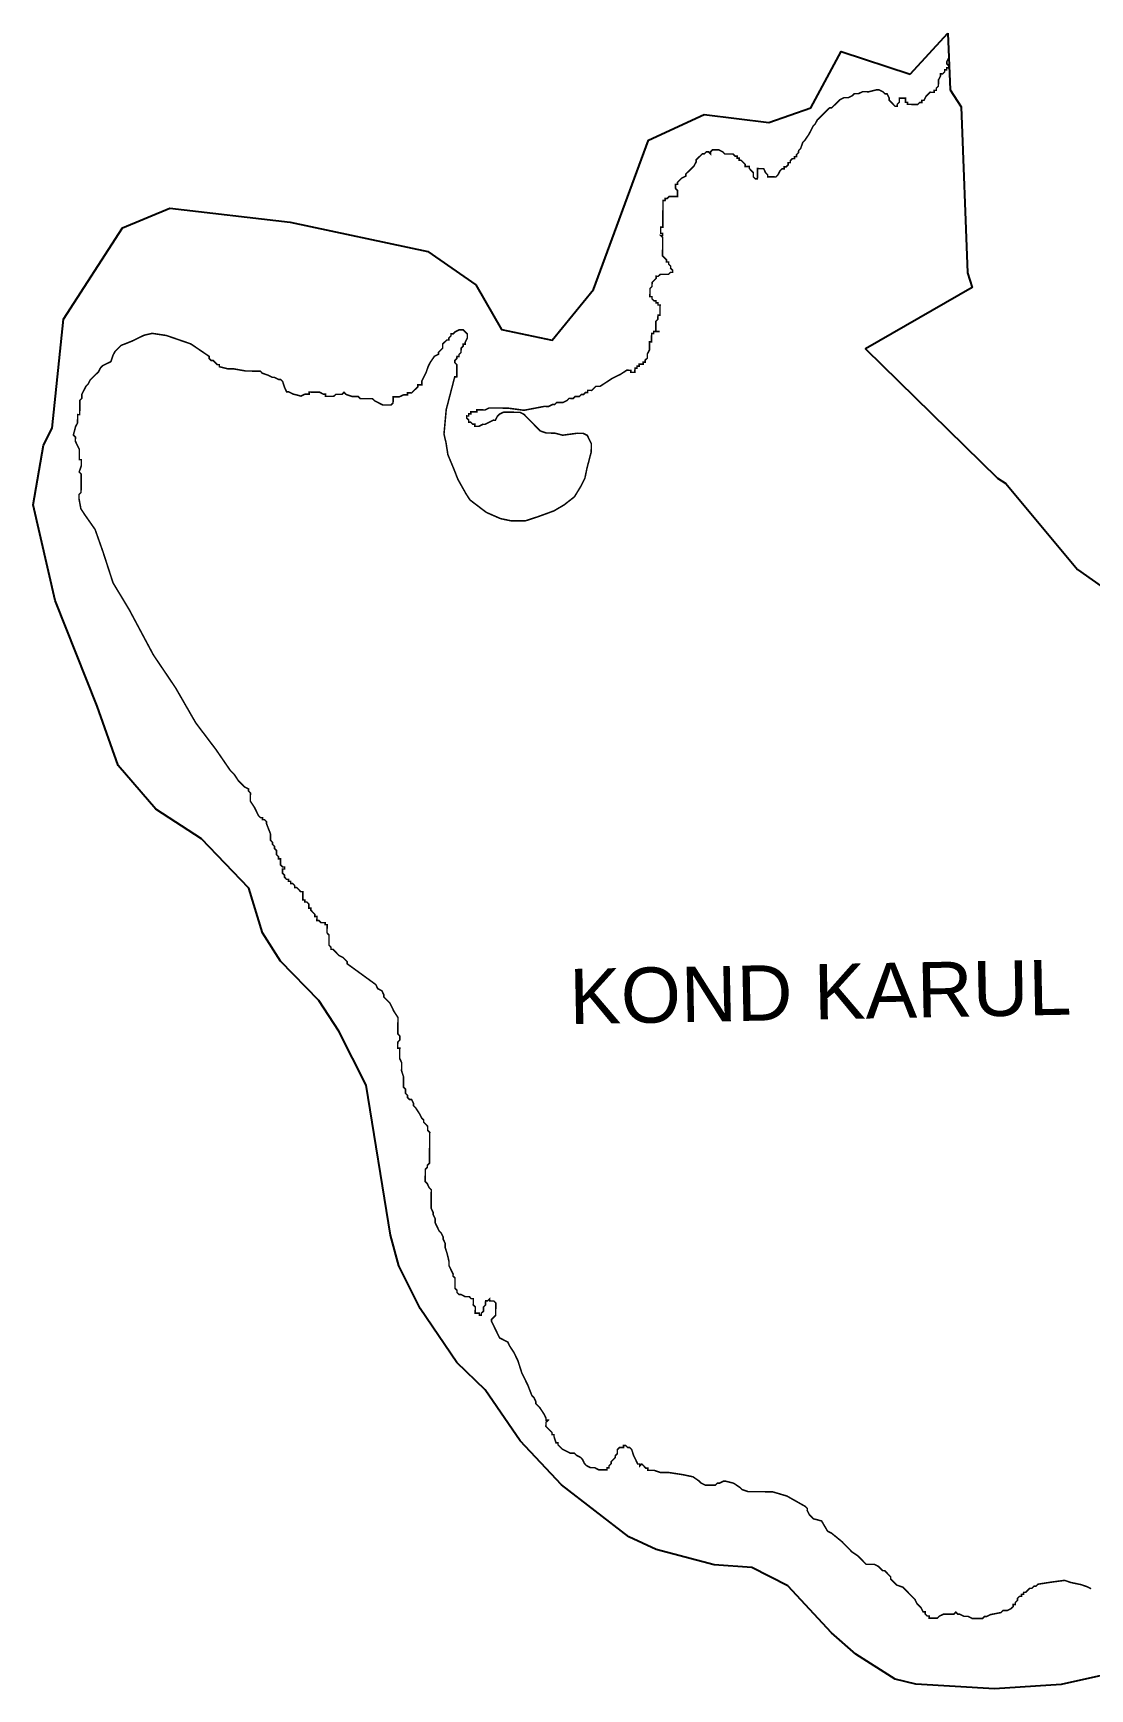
# Model space of a CAD drawing. Header units: metres. Extents: x 305319 to 309379, y 1922910 to 1926166.
# Drawn here: x 305319 to 307398, y 1922910 to 1926166 of the extents above; entities that cross this region are included whole.
import ezdxf

# ---------------------------------------------------------------- set-up
doc = ezdxf.new("R2010")
doc.units = ezdxf.units.M
for name, color, linetype in [('HAZARDS LINE', 1, 'Continuous'), ('village', 3, 'Continuous'), ('VILLAGE NAME', 250, 'Continuous')]:
    doc.layers.add(name, color=color, linetype=linetype)
doc.styles.get("Standard").update_dxf_attribs({"font": 'simplex.shx'})

msp = doc.modelspace()

# ---------------------------------------------------------------- linework, layer by layer
at = {"layer": 'HAZARDS LINE', "lineweight": 18}
msp.add_lwpolyline([(307400.2, 1923106.7, 3.02, 3.02, 0), (307392.2, 1923110.8, 3.02, 3.02, 0), (307380.2, 1923114.9, 3.02, 3.02, 0), (307360.1, 1923119.1, 3.02, 3.02, 0), (307348, 1923123.3, 3.02, 3.02, 0), (307319.8, 1923119.5, 3.02, 3.02, 0), (307295.6, 1923115.7, 3.02, 3.02, 0), (307291.5, 1923111.7, 3.02, 3.02, 0), (307287.5, 1923111.7, 3.02, 3.02, 0), (307283.5, 1923107.7, 3.02, 3.02, 0), (307279.4, 1923107.7, 3.02, 3.02, 0), (307275.4, 1923103.7, 3.02, 3.02, 0), (307271.3, 1923099.8, 3.02, 3.02, 0), (307267.3, 1923099.8, 3.02, 3.02, 0), (307267.2, 1923095.8, 3.02, 3.02, 0), (307263.2, 1923095.8, 3.02, 3.02, 0), (307263.2, 1923091.8, 3.02, 3.02, 0), (307259.2, 1923091.8, 3.02, 3.02, 0), (307255.1, 1923087.8, 3.02, 3.02, 0), (307255.1, 1923083.8, 3.02, 3.02, 0), (307251, 1923079.8, 3.02, 3.02, 0), (307251, 1923075.8, 3.02, 3.02, 0), (307246.9, 1923075.8, 3.02, 3.02, 0), (307246.9, 1923071.8, 3.02, 3.02, 0), (307242.8, 1923067.8, 3.02, 3.02, 0), (307234.7, 1923063.8, 3.02, 3.02, 0), (307226.7, 1923063.9, 3.02, 3.02, 0), (307222.6, 1923059.9, 3.02, 3.02, 0), (307202.5, 1923056, 3.02, 3.02, 0), (307194.4, 1923052.1, 3.02, 3.02, 0), (307190.3, 1923052.1, 3.02, 3.02, 0), (307186.3, 1923048.1, 3.02, 3.02, 0), (307182.2, 1923048.2, 3.02, 3.02, 0), (307178.2, 1923048.2, 3.02, 3.02, 0), (307174.2, 1923048.2, 3.02, 3.02, 0), (307170.2, 1923048.3, 3.02, 3.02, 0), (307166.1, 1923048.3, 3.02, 3.02, 0), (307158.1, 1923052.4, 3.02, 3.02, 0), (307154.1, 1923052.4, 3.02, 3.02, 0), (307150.1, 1923052.5, 3.02, 3.02, 0), (307142, 1923056.6, 3.02, 3.02, 0), (307138, 1923056.6, 3.02, 3.02, 0), (307134, 1923060.7, 3.02, 3.02, 0), (307130, 1923056.7, 3.02, 3.02, 0), (307121.9, 1923056.7, 3.02, 3.02, 0), (307109.8, 1923056.8, 3.02, 3.02, 0), (307101.7, 1923052.9, 3.02, 3.02, 0), (307097.7, 1923048.9, 3.02, 3.02, 0), (307093.6, 1923048.9, 3.02, 3.02, 0), (307085.6, 1923049, 3.02, 3.02, 0), (307081.6, 1923049, 3.02, 3.02, 0), (307081.6, 1923053.1, 3.02, 3.02, 0), (307077.6, 1923053.1, 3.02, 3.02, 0), (307073.6, 1923057.2, 3.02, 3.02, 0), (307073.6, 1923061.2, 3.02, 3.02, 0), (307069.6, 1923061.2, 3.02, 3.02, 0), (307065.6, 1923069.3, 3.02, 3.02, 0), (307057.6, 1923077.4, 3.02, 3.02, 0), (307053.7, 1923085.5, 3.02, 3.02, 0), (307049.7, 1923089.6, 3.02, 3.02, 0), (307037.7, 1923101.8, 3.02, 3.02, 0), (307029.7, 1923109.9, 3.02, 3.02, 0), (307017.7, 1923114, 3.02, 3.02, 0), (307009.7, 1923122.2, 3.02, 3.02, 0), (307005.7, 1923126.2, 3.02, 3.02, 0), (307005.7, 1923130.3, 3.02, 3.02, 0), (307001.8, 1923134.3, 3.02, 3.02, 0), (306997.8, 1923138.4, 3.02, 3.02, 0), (306993.8, 1923142.4, 3.02, 3.02, 0), (306989.7, 1923142.5, 3.02, 3.02, 0), (306981.8, 1923150.6, 3.02, 3.02, 0), (306973.7, 1923154.7, 3.02, 3.02, 0), (306961.7, 1923154.8, 3.02, 3.02, 0), (306957.6, 1923154.8, 3.02, 3.02, 0), (306949.6, 1923163, 3.02, 3.02, 0), (306941.7, 1923171.1, 3.02, 3.02, 0), (306929.6, 1923179.3, 3.02, 3.02, 0), (306909.7, 1923199.6, 3.02, 3.02, 0), (306889.7, 1923215.9, 3.02, 3.02, 0), (306881.7, 1923220, 3.02, 3.02, 0), (306869.8, 1923240.2, 3.02, 3.02, 0), (306853.7, 1923244.4, 3.02, 3.02, 0), (306845.7, 1923252.5, 3.02, 3.02, 0), (306841.7, 1923260.6, 3.02, 3.02, 0), (306841.8, 1923264.6, 3.02, 3.02, 0), (306837.8, 1923268.7, 3.02, 3.02, 0), (306801.7, 1923289.1, 3.02, 3.02, 0), (306773.6, 1923297.4, 3.02, 3.02, 0), (306769.6, 1923297.5, 3.02, 3.02, 0), (306745.4, 1923297.7, 3.02, 3.02, 0), (306725.3, 1923297.8, 3.02, 3.02, 0), (306713.2, 1923302, 3.02, 3.02, 0), (306709.2, 1923306, 3.02, 3.02, 0), (306697.2, 1923314.2, 3.02, 3.02, 0), (306681.1, 1923318.4, 3.02, 3.02, 0), (306677.1, 1923318.4, 3.02, 3.02, 0), (306669, 1923314.4, 3.02, 3.02, 0), (306665, 1923314.5, 3.02, 3.02, 0), (306660.9, 1923310.5, 3.02, 3.02, 0), (306652.9, 1923310.6, 3.02, 3.02, 0), (306640.8, 1923310.7, 3.02, 3.02, 0), (306632.8, 1923314.8, 3.02, 3.02, 0), (306628.8, 1923318.8, 3.02, 3.02, 0), (306616.8, 1923327, 3.02, 3.02, 0), (306596.7, 1923331.2, 3.02, 3.02, 0), (306568.5, 1923335.5, 3.02, 3.02, 0), (306552.4, 1923335.6, 3.02, 3.02, 0), (306540.4, 1923339.7, 3.02, 3.02, 0), (306528.3, 1923339.8, 3.02, 3.02, 0), (306528.3, 1923343.9, 3.02, 3.02, 0), (306524.3, 1923343.9, 3.02, 3.02, 0), (306520.3, 1923348, 3.02, 3.02, 0), (306516.3, 1923352, 3.02, 3.02, 0), (306512.2, 1923348, 3.02, 3.02, 0), (306512.3, 1923352.1, 3.02, 3.02, 0), (306508.2, 1923352.1, 3.02, 3.02, 0), (306504.3, 1923360.2, 3.02, 3.02, 0), (306500.3, 1923368.3, 3.02, 3.02, 0), (306496.4, 1923380.4, 3.02, 3.02, 0), (306492.4, 1923384.5, 3.02, 3.02, 0), (306488.4, 1923384.5, 3.02, 3.02, 0), (306484.4, 1923388.6, 3.02, 3.02, 0), (306480.4, 1923388.6, 3.02, 3.02, 0), (306480.3, 1923384.6, 3.02, 3.02, 0), (306476.3, 1923384.6, 3.02, 3.02, 0), (306472.3, 1923384.6, 3.02, 3.02, 0), (306468.2, 1923380.6, 3.02, 3.02, 0), (306468.2, 1923376.6, 3.02, 3.02, 0), (306468.1, 1923372.6, 3.02, 3.02, 0), (306464.1, 1923368.6, 3.02, 3.02, 0), (306464, 1923364.6, 3.02, 3.02, 0), (306460, 1923360.6, 3.02, 3.02, 0), (306455.9, 1923356.6, 3.02, 3.02, 0), (306455.9, 1923352.6, 3.02, 3.02, 0), (306451.8, 1923348.6, 3.02, 3.02, 0), (306451.8, 1923344.5, 3.02, 3.02, 0), (306447.8, 1923344.6, 3.02, 3.02, 0), (306447.7, 1923340.5, 3.02, 3.02, 0), (306443.7, 1923340.6, 3.02, 3.02, 0), (306439.7, 1923340.6, 3.02, 3.02, 0), (306435.6, 1923340.6, 3.02, 3.02, 0), (306431.6, 1923340.7, 3.02, 3.02, 0), (306423.6, 1923344.8, 3.02, 3.02, 0), (306415.5, 1923344.8, 3.02, 3.02, 0), (306407.5, 1923348.9, 3.02, 3.02, 0), (306403.5, 1923353, 3.02, 3.02, 0), (306399.6, 1923361.1, 3.02, 3.02, 0), (306395.6, 1923365.2, 3.02, 3.02, 0), (306387.6, 1923369.3, 3.02, 3.02, 0), (306383.6, 1923373.3, 3.02, 3.02, 0), (306375.5, 1923373.4, 3.02, 3.02, 0), (306359.5, 1923381.6, 3.02, 3.02, 0), (306351.5, 1923389.7, 3.02, 3.02, 0), (306351.5, 1923393.7, 3.02, 3.02, 0), (306347.5, 1923393.8, 3.02, 3.02, 0), (306343.6, 1923405.9, 3.02, 3.02, 0), (306343.6, 1923409.9, 3.02, 3.02, 0), (306339.6, 1923410, 3.02, 3.02, 0), (306339.6, 1923414, 3.02, 3.02, 0), (306335.6, 1923418, 3.02, 3.02, 0), (306331.6, 1923422.1, 3.02, 3.02, 0), (306327.6, 1923426.2, 3.02, 3.02, 0), (306327.7, 1923430.2, 3.02, 3.02, 0), (306327.7, 1923434.2, 3.02, 3.02, 0), (306331.8, 1923438.2, 3.02, 3.02, 0), (306327.7, 1923438.3, 3.02, 3.02, 0), (306327.8, 1923442.3, 3.02, 3.02, 0), (306323.8, 1923450.4, 3.02, 3.02, 0), (306315.9, 1923462.5, 3.02, 3.02, 0), (306311.9, 1923466.6, 3.02, 3.02, 0), (306307.9, 1923470.7, 3.02, 3.02, 0), (306307.9, 1923474.7, 3.02, 3.02, 0), (306304, 1923482.8, 3.02, 3.02, 0), (306300, 1923486.8, 3.02, 3.02, 0), (306292.1, 1923507, 3.02, 3.02, 0), (306280.2, 1923531.3, 3.02, 3.02, 0), (306272.4, 1923555.6, 3.02, 3.02, 0), (306264.5, 1923571.7, 3.02, 3.02, 0), (306256.5, 1923583.9, 3.02, 3.02, 0), (306252.6, 1923592, 3.02, 3.02, 0), (306236.5, 1923600.2, 3.02, 3.02, 0), (306228.6, 1923616.4, 3.02, 3.02, 0), (306224.6, 1923624.5, 3.02, 3.02, 0), (306220.7, 1923632.5, 3.02, 3.02, 0), (306220.7, 1923636.6, 3.02, 3.02, 0), (306224.8, 1923640.6, 3.02, 3.02, 0), (306228.8, 1923644.6, 3.02, 3.02, 0), (306228.9, 1923648.6, 3.02, 3.02, 0), (306228.9, 1923652.6, 3.02, 3.02, 0), (306228.9, 1923656.6, 3.02, 3.02, 0), (306229, 1923660.7, 3.02, 3.02, 0), (306229, 1923664.7, 3.02, 3.02, 0), (306229.1, 1923668.7, 3.02, 3.02, 0), (306225.1, 1923672.8, 3.02, 3.02, 0), (306221, 1923672.8, 3.02, 3.02, 0), (306217, 1923672.9, 3.02, 3.02, 0), (306217, 1923676.9, 3.02, 3.02, 0), (306213, 1923672.9, 3.02, 3.02, 0), (306209, 1923672.9, 3.02, 3.02, 0), (306208.9, 1923668.9, 3.02, 3.02, 0), (306208.9, 1923664.9, 3.02, 3.02, 0), (306204.8, 1923660.9, 3.02, 3.02, 0), (306204.8, 1923656.8, 3.02, 3.02, 0), (306204.8, 1923652.8, 3.02, 3.02, 0), (306200.7, 1923648.8, 3.02, 3.02, 0), (306200.7, 1923644.8, 3.02, 3.02, 0), (306196.6, 1923644.8, 3.02, 3.02, 0), (306196.7, 1923648.9, 3.02, 3.02, 0), (306192.6, 1923648.9, 3.02, 3.02, 0), (306188.6, 1923648.9, 3.02, 3.02, 0), (306188.6, 1923653, 3.02, 3.02, 0), (306188.7, 1923657, 3.02, 3.02, 0), (306188.7, 1923661, 3.02, 3.02, 0), (306184.7, 1923665.1, 3.02, 3.02, 0), (306184.8, 1923673.1, 3.02, 3.02, 0), (306184.8, 1923677.2, 3.02, 3.02, 0), (306180.8, 1923677.2, 3.02, 3.02, 0), (306176.8, 1923681.3, 3.02, 3.02, 0), (306168.7, 1923681.3, 3.02, 3.02, 0), (306160.7, 1923685.4, 3.02, 3.02, 0), (306156.7, 1923685.5, 3.02, 3.02, 0), (306152.7, 1923689.5, 3.02, 3.02, 0), (306152.7, 1923693.6, 3.02, 3.02, 0), (306148.8, 1923697.6, 3.02, 3.02, 0), (306148.8, 1923701.6, 3.02, 3.02, 0), (306148.8, 1923705.7, 3.02, 3.02, 0), (306148.9, 1923709.7, 3.02, 3.02, 0), (306148.9, 1923713.7, 3.02, 3.02, 0), (306148.9, 1923717.8, 3.02, 3.02, 0), (306144.9, 1923721.8, 3.02, 3.02, 0), (306145, 1923725.8, 3.02, 3.02, 0), (306141, 1923733.9, 3.02, 3.02, 0), (306137.1, 1923742, 3.02, 3.02, 0), (306137.1, 1923750.1, 3.02, 3.02, 0), (306133.2, 1923766.2, 3.02, 3.02, 0), (306129.3, 1923778.4, 3.02, 3.02, 0), (306129.4, 1923786.4, 3.02, 3.02, 0), (306125.4, 1923794.5, 3.02, 3.02, 0), (306125.5, 1923798.5, 3.02, 3.02, 0), (306121.5, 1923806.6, 3.02, 3.02, 0), (306117.5, 1923810.7, 3.02, 3.02, 0), (306113.6, 1923818.8, 3.02, 3.02, 0), (306109.6, 1923826.9, 3.02, 3.02, 0), (306109.6, 1923830.9, 3.02, 3.02, 0), (306109.7, 1923834.9, 3.02, 3.02, 0), (306105.7, 1923843, 3.02, 3.02, 0), (306105.7, 1923847, 3.02, 3.02, 0), (306101.8, 1923855.1, 3.02, 3.02, 0), (306101.8, 1923859.2, 3.02, 3.02, 0), (306101.9, 1923863.2, 3.02, 3.02, 0), (306101.9, 1923867.2, 3.02, 3.02, 0), (306101.9, 1923871.2, 3.02, 3.02, 0), (306102, 1923879.3, 3.02, 3.02, 0), (306102, 1923883.3, 3.02, 3.02, 0), (306102.1, 1923887.4, 3.02, 3.02, 0), (306102.1, 1923891.4, 3.02, 3.02, 0), (306098.1, 1923895.4, 3.02, 3.02, 0), (306094.2, 1923903.5, 3.02, 3.02, 0), (306090.2, 1923907.6, 3.02, 3.02, 0), (306090.2, 1923911.6, 3.02, 3.02, 0), (306090.2, 1923915.7, 3.02, 3.02, 0), (306090.3, 1923919.7, 3.02, 3.02, 0), (306090.3, 1923927.7, 3.02, 3.02, 0), (306090.4, 1923931.8, 3.02, 3.02, 0), (306094.4, 1923935.8, 3.02, 3.02, 0), (306094.5, 1923939.8, 3.02, 3.02, 0), (306098.5, 1923943.8, 3.02, 3.02, 0), (306098.6, 1923951.8, 3.02, 3.02, 0), (306098.7, 1923959.9, 3.02, 3.02, 0), (306098.8, 1923972, 3.02, 3.02, 0), (306098.9, 1923984.1, 3.02, 3.02, 0), (306098.9, 1923992.1, 3.02, 3.02, 0), (306099, 1923996.1, 3.02, 3.02, 0), (306099, 1924000.2, 3.02, 3.02, 0), (306099.1, 1924004.2, 3.02, 3.02, 0), (306095.1, 1924008.3, 3.02, 3.02, 0), (306095.1, 1924012.3, 3.02, 3.02, 0), (306095.1, 1924016.3, 3.02, 3.02, 0), (306091.1, 1924020.4, 3.02, 3.02, 0), (306087.1, 1924024.4, 3.02, 3.02, 0), (306087.2, 1924028.5, 3.02, 3.02, 0), (306083.2, 1924032.5, 3.02, 3.02, 0), (306079.2, 1924040.6, 3.02, 3.02, 0), (306071.3, 1924052.8, 3.02, 3.02, 0), (306067.3, 1924056.8, 3.02, 3.02, 0), (306067.3, 1924060.9, 3.02, 3.02, 0), (306063.4, 1924069, 3.02, 3.02, 0), (306059.3, 1924069, 3.02, 3.02, 0), (306055.3, 1924073.1, 3.02, 3.02, 0), (306055.4, 1924077.1, 3.02, 3.02, 0), (306051.4, 1924081.1, 3.02, 3.02, 0), (306051.4, 1924085.2, 3.02, 3.02, 0), (306051.5, 1924089.2, 3.02, 3.02, 0), (306047.5, 1924093.3, 3.02, 3.02, 0), (306047.5, 1924101.3, 3.02, 3.02, 0), (306047.6, 1924113.4, 3.02, 3.02, 0), (306043.7, 1924125.5, 3.02, 3.02, 0), (306043.8, 1924133.6, 3.02, 3.02, 0), (306043.9, 1924141.6, 3.02, 3.02, 0), (306039.9, 1924149.7, 3.02, 3.02, 0), (306039.9, 1924153.8, 3.02, 3.02, 0), (306040, 1924157.8, 3.02, 3.02, 0), (306040, 1924161.8, 3.02, 3.02, 0), (306040, 1924165.8, 3.02, 3.02, 0), (306040.1, 1924169.9, 3.02, 3.02, 0), (306036, 1924169.9, 3.02, 3.02, 0), (306036.1, 1924178, 3.02, 3.02, 0), (306036.2, 1924182, 3.02, 3.02, 0), (306040.2, 1924186, 3.02, 3.02, 0), (306040.2, 1924190, 3.02, 3.02, 0), (306040.3, 1924194, 3.02, 3.02, 0), (306036.3, 1924198.1, 3.02, 3.02, 0), (306036.4, 1924206.2, 3.02, 3.02, 0), (306036.5, 1924218.2, 3.02, 3.02, 0), (306036.6, 1924230.3, 3.02, 3.02, 0), (306028.6, 1924242.5, 3.02, 3.02, 0), (306020.7, 1924258.7, 3.02, 3.02, 0), (306008.7, 1924270.8, 3.02, 3.02, 0), (306008.8, 1924274.9, 3.02, 3.02, 0), (306004.8, 1924283, 3.02, 3.02, 0), (305996.8, 1924287.1, 3.02, 3.02, 0), (305992.8, 1924295.2, 3.02, 3.02, 0), (305936.8, 1924335.9, 3.02, 3.02, 0), (305936.8, 1924340, 3.02, 3.02, 0), (305932.8, 1924344, 3.02, 3.02, 0), (305928.8, 1924348.1, 3.02, 3.02, 0), (305920.8, 1924352.2, 3.02, 3.02, 0), (305916.8, 1924356.2, 3.02, 3.02, 0), (305912.8, 1924360.3, 3.02, 3.02, 0), (305908.8, 1924364.4, 3.02, 3.02, 0), (305904.8, 1924364.4, 3.02, 3.02, 0), (305904.9, 1924368.4, 3.02, 3.02, 0), (305900.9, 1924372.5, 3.02, 3.02, 0), (305900.9, 1924376.5, 3.02, 3.02, 0), (305900.9, 1924380.5, 3.02, 3.02, 0), (305901, 1924392.6, 3.02, 3.02, 0), (305897, 1924396.7, 3.02, 3.02, 0), (305897.1, 1924404.7, 3.02, 3.02, 0), (305897.2, 1924408.8, 3.02, 3.02, 0), (305897.2, 1924412.8, 3.02, 3.02, 0), (305893.2, 1924412.8, 3.02, 3.02, 0), (305893.2, 1924416.9, 3.02, 3.02, 0), (305889.2, 1924416.9, 3.02, 3.02, 0), (305885.1, 1924416.9, 3.02, 3.02, 0), (305881.1, 1924421, 3.02, 3.02, 0), (305877.1, 1924421, 3.02, 3.02, 0), (305877.2, 1924425.1, 3.02, 3.02, 0), (305877.2, 1924429.1, 3.02, 3.02, 0), (305873.2, 1924429.1, 3.02, 3.02, 0), (305873.2, 1924433.2, 3.02, 3.02, 0), (305869.2, 1924437.2, 3.02, 3.02, 0), (305865.2, 1924441.3, 3.02, 3.02, 0), (305865.2, 1924445.3, 3.02, 3.02, 0), (305861.2, 1924445.3, 3.02, 3.02, 0), (305861.3, 1924449.4, 3.02, 3.02, 0), (305861.3, 1924453.4, 3.02, 3.02, 0), (305857.3, 1924457.5, 3.02, 3.02, 0), (305853.3, 1924457.5, 3.02, 3.02, 0), (305853.3, 1924461.5, 3.02, 3.02, 0), (305849.3, 1924461.6, 3.02, 3.02, 0), (305849.3, 1924465.6, 3.02, 3.02, 0), (305849.3, 1924469.6, 3.02, 3.02, 0), (305849.4, 1924473.6, 3.02, 3.02, 0), (305849.4, 1924477.7, 3.02, 3.02, 0), (305845.4, 1924477.7, 3.02, 3.02, 0), (305841.4, 1924481.8, 3.02, 3.02, 0), (305837.4, 1924485.8, 3.02, 3.02, 0), (305833.4, 1924485.9, 3.02, 3.02, 0), (305833.4, 1924489.9, 3.02, 3.02, 0), (305829.4, 1924494, 3.02, 3.02, 0), (305825.4, 1924494, 3.02, 3.02, 0), (305825.4, 1924498, 3.02, 3.02, 0), (305821.4, 1924498.1, 3.02, 3.02, 0), (305821.4, 1924502.1, 3.02, 3.02, 0), (305817.4, 1924502.1, 3.02, 3.02, 0), (305813.4, 1924506.2, 3.02, 3.02, 0), (305813.5, 1924510.2, 3.02, 3.02, 0), (305809.5, 1924514.3, 3.02, 3.02, 0), (305809.5, 1924518.3, 3.02, 3.02, 0), (305809.5, 1924522.3, 3.02, 3.02, 0), (305813.6, 1924522.3, 3.02, 3.02, 0), (305813.6, 1924526.3, 3.02, 3.02, 0), (305809.6, 1924526.4, 3.02, 3.02, 0), (305805.6, 1924530.4, 3.02, 3.02, 0), (305805.6, 1924534.4, 3.02, 3.02, 0), (305805.6, 1924538.5, 3.02, 3.02, 0), (305805.7, 1924542.5, 3.02, 3.02, 0), (305801.6, 1924542.5, 3.02, 3.02, 0), (305801.7, 1924546.6, 3.02, 3.02, 0), (305797.7, 1924550.6, 3.02, 3.02, 0), (305797.7, 1924554.7, 3.02, 3.02, 0), (305797.8, 1924558.7, 3.02, 3.02, 0), (305793.8, 1924562.7, 3.02, 3.02, 0), (305793.8, 1924566.8, 3.02, 3.02, 0), (305789.8, 1924570.8, 3.02, 3.02, 0), (305789.8, 1924574.9, 3.02, 3.02, 0), (305785.9, 1924578.9, 3.02, 3.02, 0), (305785.9, 1924583, 3.02, 3.02, 0), (305785.9, 1924587, 3.02, 3.02, 0), (305786, 1924591, 3.02, 3.02, 0), (305778.1, 1924611.2, 3.02, 3.02, 0), (305778.1, 1924615.3, 3.02, 3.02, 0), (305774.1, 1924619.3, 3.02, 3.02, 0), (305770.1, 1924619.3, 3.02, 3.02, 0), (305770.1, 1924623.4, 3.02, 3.02, 0), (305766.1, 1924623.4, 3.02, 3.02, 0), (305762.1, 1924627.5, 3.02, 3.02, 0), (305758.2, 1924635.6, 3.02, 3.02, 0), (305754.2, 1924643.7, 3.02, 3.02, 0), (305746.2, 1924655.8, 3.02, 3.02, 0), (305746.3, 1924659.8, 3.02, 3.02, 0), (305746.3, 1924663.9, 3.02, 3.02, 0), (305746.3, 1924667.9, 3.02, 3.02, 0), (305746.4, 1924671.9, 3.02, 3.02, 0), (305742.4, 1924676, 3.02, 3.02, 0), (305742.4, 1924680, 3.02, 3.02, 0), (305734.4, 1924684.1, 3.02, 3.02, 0), (305730.4, 1924688.2, 3.02, 3.02, 0), (305726.4, 1924692.2, 3.02, 3.02, 0), (305722.4, 1924696.3, 3.02, 3.02, 0), (305714.5, 1924708.5, 3.02, 3.02, 0), (305706.5, 1924716.6, 3.02, 3.02, 0), (305678.7, 1924757.1, 3.02, 3.02, 0), (305638.8, 1924809.8, 3.02, 3.02, 0), (305599.2, 1924878.6, 3.02, 3.02, 0), (305555.4, 1924943.5, 3.02, 3.02, 0), (305507.9, 1925032.5, 3.02, 3.02, 0), (305476.1, 1925085.2, 3.02, 3.02, 0), (305456.5, 1925145.7, 3.02, 3.02, 0), (305440.8, 1925190.2, 3.02, 3.02, 0), (305420.9, 1925218.6, 3.02, 3.02, 0), (305412.9, 1925230.7, 3.02, 3.02, 0), (305409.1, 1925250.9, 3.02, 3.02, 0), (305409.1, 1925254.9, 3.02, 3.02, 0), (305409.1, 1925258.9, 3.02, 3.02, 0), (305413.2, 1925262.9, 3.02, 3.02, 0), (305413.2, 1925267, 3.02, 3.02, 0), (305413.3, 1925271, 3.02, 3.02, 0), (305413.3, 1925275, 3.02, 3.02, 0), (305413.4, 1925287.1, 3.02, 3.02, 0), (305413.5, 1925299.2, 3.02, 3.02, 0), (305409.5, 1925303.3, 3.02, 3.02, 0), (305413.6, 1925315.3, 3.02, 3.02, 0), (305413.7, 1925327.4, 3.02, 3.02, 0), (305409.7, 1925327.4, 3.02, 3.02, 0), (305409.8, 1925339.5, 3.02, 3.02, 0), (305409.9, 1925347.6, 3.02, 3.02, 0), (305405.9, 1925355.7, 3.02, 3.02, 0), (305402, 1925363.7, 3.02, 3.02, 0), (305402.1, 1925371.8, 3.02, 3.02, 0), (305398.1, 1925375.9, 3.02, 3.02, 0), (305402.2, 1925391.9, 3.02, 3.02, 0), (305406.3, 1925400, 3.02, 3.02, 0), (305406.4, 1925408, 3.02, 3.02, 0), (305406.5, 1925416.1, 3.02, 3.02, 0), (305410.5, 1925416, 3.02, 3.02, 0), (305410.5, 1925420.1, 3.02, 3.02, 0), (305410.6, 1925424.1, 3.02, 3.02, 0), (305410.6, 1925428.1, 3.02, 3.02, 0), (305410.7, 1925436.2, 3.02, 3.02, 0), (305410.7, 1925440.2, 3.02, 3.02, 0), (305410.7, 1925444.2, 3.02, 3.02, 0), (305414.8, 1925448.2, 3.02, 3.02, 0), (305414.8, 1925452.3, 3.02, 3.02, 0), (305414.9, 1925456.3, 3.02, 3.02, 0), (305419, 1925464.3, 3.02, 3.02, 0), (305423.1, 1925472.3, 3.02, 3.02, 0), (305427.1, 1925476.3, 3.02, 3.02, 0), (305431.2, 1925484.3, 3.02, 3.02, 0), (305435.3, 1925488.3, 3.02, 3.02, 0), (305439.3, 1925492.3, 3.02, 3.02, 0), (305443.4, 1925496.3, 3.02, 3.02, 0), (305447.5, 1925500.3, 3.02, 3.02, 0), (305451.6, 1925508.3, 3.02, 3.02, 0), (305455.6, 1925512.3, 3.02, 3.02, 0), (305463.7, 1925516.3, 3.02, 3.02, 0), (305471.8, 1925520.2, 3.02, 3.02, 0), (305475.9, 1925532.3, 3.02, 3.02, 0), (305480, 1925540.3, 3.02, 3.02, 0), (305492.2, 1925552.3, 3.02, 3.02, 0), (305512.4, 1925560.2, 3.02, 3.02, 0), (305536.7, 1925572, 3.02, 3.02, 0), (305552.8, 1925575.9, 3.02, 3.02, 0), (305581, 1925571.7, 3.02, 3.02, 0), (305605.1, 1925563.4, 3.02, 3.02, 0), (305629.2, 1925555.1, 3.02, 3.02, 0), (305665.2, 1925530.6, 3.02, 3.02, 0), (305665.2, 1925526.6, 3.02, 3.02, 0), (305669.2, 1925522.6, 3.02, 3.02, 0), (305673.2, 1925522.5, 3.02, 3.02, 0), (305681.2, 1925514.4, 3.02, 3.02, 0), (305685.2, 1925514.4, 3.02, 3.02, 0), (305685.2, 1925510.3, 3.02, 3.02, 0), (305701.3, 1925506.2, 3.02, 3.02, 0), (305705.3, 1925506.1, 3.02, 3.02, 0), (305713.3, 1925506.1, 3.02, 3.02, 0), (305737.5, 1925501.8, 3.02, 3.02, 0), (305745.5, 1925501.8, 3.02, 3.02, 0), (305757.6, 1925501.6, 3.02, 3.02, 0), (305761.6, 1925501.6, 3.02, 3.02, 0), (305765.7, 1925501.6, 3.02, 3.02, 0), (305769.7, 1925497.5, 3.02, 3.02, 0), (305781.7, 1925493.4, 3.02, 3.02, 0), (305789.7, 1925489.3, 3.02, 3.02, 0), (305793.7, 1925489.3, 3.02, 3.02, 0), (305801.8, 1925485.2, 3.02, 3.02, 0), (305805.8, 1925485.1, 3.02, 3.02, 0), (305809.8, 1925481.1, 3.02, 3.02, 0), (305813.7, 1925468.9, 3.02, 3.02, 0), (305817.7, 1925460.8, 3.02, 3.02, 0), (305821.7, 1925460.8, 3.02, 3.02, 0), (305829.7, 1925456.7, 3.02, 3.02, 0), (305845.8, 1925452.5, 3.02, 3.02, 0), (305853.9, 1925456.5, 3.02, 3.02, 0), (305861.9, 1925456.4, 3.02, 3.02, 0), (305862, 1925460.5, 3.02, 3.02, 0), (305866, 1925460.4, 3.02, 3.02, 0), (305870, 1925460.4, 3.02, 3.02, 0), (305874.1, 1925460.4, 3.02, 3.02, 0), (305878.1, 1925460.3, 3.02, 3.02, 0), (305882.1, 1925460.3, 3.02, 3.02, 0), (305890.1, 1925456.2, 3.02, 3.02, 0), (305894.2, 1925456.2, 3.02, 3.02, 0), (305894.1, 1925452.1, 3.02, 3.02, 0), (305906.2, 1925452, 3.02, 3.02, 0), (305910.2, 1925452, 3.02, 3.02, 0), (305914.3, 1925456, 3.02, 3.02, 0), (305918.3, 1925455.9, 3.02, 3.02, 0), (305922.3, 1925455.9, 3.02, 3.02, 0), (305926.4, 1925455.9, 3.02, 3.02, 0), (305930.4, 1925459.9, 3.02, 3.02, 0), (305934.4, 1925455.8, 3.02, 3.02, 0), (305946.5, 1925451.7, 3.02, 3.02, 0), (305950.5, 1925451.6, 3.02, 3.02, 0), (305954.5, 1925451.6, 3.02, 3.02, 0), (305958.6, 1925451.6, 3.02, 3.02, 0), (305962.5, 1925447.5, 3.02, 3.02, 0), (305966.6, 1925447.5, 3.02, 3.02, 0), (305970.6, 1925447.4, 3.02, 3.02, 0), (305974.6, 1925447.4, 3.02, 3.02, 0), (305978.7, 1925447.4, 3.02, 3.02, 0), (305986.7, 1925447.3, 3.02, 3.02, 0), (305990.7, 1925443.2, 3.02, 3.02, 0), (305998.7, 1925439.1, 3.02, 3.02, 0), (306006.7, 1925435, 3.02, 3.02, 0), (306014.8, 1925435, 3.02, 3.02, 0), (306018.8, 1925434.9, 3.02, 3.02, 0), (306022.9, 1925434.9, 3.02, 3.02, 0), (306026.9, 1925438.9, 3.02, 3.02, 0), (306027, 1925442.9, 3.02, 3.02, 0), (306027, 1925446.9, 3.02, 3.02, 0), (306027, 1925451, 3.02, 3.02, 0), (306031, 1925450.9, 3.02, 3.02, 0), (306035.1, 1925450.9, 3.02, 3.02, 0), (306039.1, 1925450.9, 3.02, 3.02, 0), (306047.2, 1925454.8, 3.02, 3.02, 0), (306051.2, 1925454.8, 3.02, 3.02, 0), (306055.2, 1925454.8, 3.02, 3.02, 0), (306055.3, 1925458.8, 3.02, 3.02, 0), (306059.3, 1925458.8, 3.02, 3.02, 0), (306063.3, 1925458.7, 3.02, 3.02, 0), (306067.4, 1925462.7, 3.02, 3.02, 0), (306071.5, 1925466.7, 3.02, 3.02, 0), (306075.5, 1925470.7, 3.02, 3.02, 0), (306075.6, 1925474.7, 3.02, 3.02, 0), (306079.6, 1925474.7, 3.02, 3.02, 0), (306083.6, 1925474.7, 3.02, 3.02, 0), (306083.6, 1925478.7, 3.02, 3.02, 0), (306083.7, 1925482.7, 3.02, 3.02, 0), (306087.8, 1925490.7, 3.02, 3.02, 0), (306091.9, 1925498.8, 3.02, 3.02, 0), (306096, 1925510.8, 3.02, 3.02, 0), (306100.1, 1925518.8, 3.02, 3.02, 0), (306108.3, 1925530.8, 3.02, 3.02, 0), (306116.4, 1925534.8, 3.02, 3.02, 0), (306116.4, 1925538.8, 3.02, 3.02, 0), (306120.5, 1925542.8, 3.02, 3.02, 0), (306124.5, 1925546.8, 3.02, 3.02, 0), (306124.6, 1925554.9, 3.02, 3.02, 0), (306128.6, 1925558.9, 3.02, 3.02, 0), (306132.7, 1925562.8, 3.02, 3.02, 0), (306136.7, 1925562.8, 3.02, 3.02, 0), (306136.8, 1925566.8, 3.02, 3.02, 0), (306140.8, 1925570.8, 3.02, 3.02, 0), (306140.9, 1925574.9, 3.02, 3.02, 0), (306144.9, 1925574.8, 3.02, 3.02, 0), (306149, 1925578.8, 3.02, 3.02, 0), (306157, 1925582.8, 3.02, 3.02, 0), (306161.1, 1925582.7, 3.02, 3.02, 0), (306165.1, 1925582.7, 3.02, 3.02, 0), (306169.1, 1925578.6, 3.02, 3.02, 0), (306173.1, 1925574.6, 3.02, 3.02, 0), (306173.1, 1925570.6, 3.02, 3.02, 0), (306173, 1925566.5, 3.02, 3.02, 0), (306168.9, 1925558.5, 3.02, 3.02, 0), (306168.9, 1925554.5, 3.02, 3.02, 0), (306164.9, 1925554.5, 3.02, 3.02, 0), (306164.8, 1925550.5, 3.02, 3.02, 0), (306160.8, 1925546.5, 3.02, 3.02, 0), (306160.7, 1925542.5, 3.02, 3.02, 0), (306160.7, 1925538.4, 3.02, 3.02, 0), (306156.6, 1925534.4, 3.02, 3.02, 0), (306156.6, 1925530.4, 3.02, 3.02, 0), (306152.6, 1925530.5, 3.02, 3.02, 0), (306152.5, 1925526.4, 3.02, 3.02, 0), (306148.5, 1925522.4, 3.02, 3.02, 0), (306148.4, 1925518.4, 3.02, 3.02, 0), (306152.4, 1925514.3, 3.02, 3.02, 0), (306152.4, 1925510.3, 3.02, 3.02, 0), (306152.3, 1925502.3, 3.02, 3.02, 0), (306152.3, 1925498.2, 3.02, 3.02, 0), (306152.3, 1925494.2, 3.02, 3.02, 0), (306152.2, 1925490.2, 3.02, 3.02, 0), (306148.2, 1925490.2, 3.02, 3.02, 0), (306131.5, 1925425.9, 3.02, 3.02, 0), (306127.1, 1925377.6, 3.02, 3.02, 0), (306131, 1925361.5, 3.02, 3.02, 0), (306134.8, 1925337.2, 3.02, 3.02, 0), (306146.6, 1925308.9, 3.02, 3.02, 0), (306154.5, 1925288.7, 3.02, 3.02, 0), (306170.4, 1925260.4, 3.02, 3.02, 0), (306178.3, 1925248.2, 3.02, 3.02, 0), (306210.3, 1925223.8, 3.02, 3.02, 0), (306238.4, 1925211.5, 3.02, 3.02, 0), (306258.5, 1925207.3, 3.02, 3.02, 0), (306286.7, 1925207, 3.02, 3.02, 0), (306310.9, 1925214.9, 3.02, 3.02, 0), (306343.3, 1925226.7, 3.02, 3.02, 0), (306363.5, 1925238.6, 3.02, 3.02, 0), (306383.8, 1925254.5, 3.02, 3.02, 0), (306396, 1925274.6, 3.02, 3.02, 0), (306404.2, 1925290.6, 3.02, 3.02, 0), (306408.4, 1925310.7, 3.02, 3.02, 0), (306412.6, 1925326.8, 3.02, 3.02, 0), (306416.8, 1925342.9, 3.02, 3.02, 0), (306416.9, 1925359, 3.02, 3.02, 0), (306409, 1925375.2, 3.02, 3.02, 0), (306401, 1925379.2, 3.02, 3.02, 0), (306388.9, 1925379.4, 3.02, 3.02, 0), (306360.7, 1925375.6, 3.02, 3.02, 0), (306344.6, 1925379.7, 3.02, 3.02, 0), (306328.5, 1925379.9, 3.02, 3.02, 0), (306316.4, 1925384, 3.02, 3.02, 0), (306308.4, 1925392.1, 3.02, 3.02, 0), (306300.5, 1925400.3, 3.02, 3.02, 0), (306292.5, 1925408.4, 3.02, 3.02, 0), (306284.5, 1925416.5, 3.02, 3.02, 0), (306276.5, 1925420.6, 3.02, 3.02, 0), (306252.3, 1925420.8, 3.02, 3.02, 0), (306244.3, 1925420.9, 3.02, 3.02, 0), (306236.2, 1925416.9, 3.02, 3.02, 0), (306232.1, 1925412.9, 3.02, 3.02, 0), (306228, 1925404.9, 3.02, 3.02, 0), (306224, 1925405, 3.02, 3.02, 0), (306215.9, 1925401, 3.02, 3.02, 0), (306207.8, 1925397, 3.02, 3.02, 0), (306203.8, 1925397.1, 3.02, 3.02, 0), (306195.7, 1925393.1, 3.02, 3.02, 0), (306191.7, 1925393.1, 3.02, 3.02, 0), (306187.6, 1925393.2, 3.02, 3.02, 0), (306187.7, 1925397.2, 3.02, 3.02, 0), (306183.6, 1925397.2, 3.02, 3.02, 0), (306179.6, 1925401.3, 3.02, 3.02, 0), (306175.6, 1925401.3, 3.02, 3.02, 0), (306175.6, 1925405.4, 3.02, 3.02, 0), (306171.7, 1925409.4, 3.02, 3.02, 0), (306171.7, 1925413.5, 3.02, 3.02, 0), (306175.7, 1925413.4, 3.02, 3.02, 0), (306175.8, 1925417.5, 3.02, 3.02, 0), (306179.8, 1925417.4, 3.02, 3.02, 0), (306179.8, 1925421.5, 3.02, 3.02, 0), (306183.8, 1925421.4, 3.02, 3.02, 0), (306187.9, 1925421.4, 3.02, 3.02, 0), (306191.9, 1925421.3, 3.02, 3.02, 0), (306191.9, 1925425.4, 3.02, 3.02, 0), (306196, 1925425.3, 3.02, 3.02, 0), (306200, 1925425.3, 3.02, 3.02, 0), (306204, 1925425.3, 3.02, 3.02, 0), (306208, 1925425.2, 3.02, 3.02, 0), (306216.1, 1925429.2, 3.02, 3.02, 0), (306220.2, 1925429.2, 3.02, 3.02, 0), (306224.2, 1925429.1, 3.02, 3.02, 0), (306228.2, 1925429.1, 3.02, 3.02, 0), (306232.2, 1925429.1, 3.02, 3.02, 0), (306236.3, 1925429, 3.02, 3.02, 0), (306252.4, 1925428.9, 3.02, 3.02, 0), (306284.6, 1925424.6, 3.02, 3.02, 0), (306324.9, 1925432.3, 3.02, 3.02, 0), (306328.9, 1925432.2, 3.02, 3.02, 0), (306333, 1925432.2, 3.02, 3.02, 0), (306341, 1925436.2, 3.02, 3.02, 0), (306345.1, 1925436.1, 3.02, 3.02, 0), (306349.1, 1925440.1, 3.02, 3.02, 0), (306353.2, 1925440.1, 3.02, 3.02, 0), (306357.2, 1925440.1, 3.02, 3.02, 0), (306361.2, 1925440, 3.02, 3.02, 0), (306369.3, 1925444, 3.02, 3.02, 0), (306373.4, 1925448, 3.02, 3.02, 0), (306381.4, 1925447.9, 3.02, 3.02, 0), (306385.5, 1925451.9, 3.02, 3.02, 0), (306389.5, 1925451.9, 3.02, 3.02, 0), (306393.5, 1925451.8, 3.02, 3.02, 0), (306397.6, 1925455.8, 3.02, 3.02, 0), (306401.6, 1925455.8, 3.02, 3.02, 0), (306405.7, 1925459.8, 3.02, 3.02, 0), (306409.7, 1925459.7, 3.02, 3.02, 0), (306409.8, 1925463.8, 3.02, 3.02, 0), (306417.8, 1925463.7, 3.02, 3.02, 0), (306421.9, 1925467.7, 3.02, 3.02, 0), (306425.9, 1925471.7, 3.02, 3.02, 0), (306430, 1925471.6, 3.02, 3.02, 0), (306434, 1925471.6, 3.02, 3.02, 0), (306458.3, 1925487.5, 3.02, 3.02, 0), (306474.5, 1925495.4, 3.02, 3.02, 0), (306486.6, 1925503.4, 3.02, 3.02, 0), (306490.7, 1925503.3, 3.02, 3.02, 0), (306494.7, 1925503.3, 3.02, 3.02, 0), (306494.6, 1925499.3, 3.02, 3.02, 0), (306498.7, 1925499.3, 3.02, 3.02, 0), (306502.7, 1925499.2, 3.02, 3.02, 0), (306502.7, 1925503.2, 3.02, 3.02, 0), (306502.8, 1925507.3, 3.02, 3.02, 0), (306506.8, 1925507.2, 3.02, 3.02, 0), (306506.8, 1925511.3, 3.02, 3.02, 0), (306510.9, 1925511.2, 3.02, 3.02, 0), (306510.9, 1925515.3, 3.02, 3.02, 0), (306514.9, 1925515.2, 3.02, 3.02, 0), (306518.9, 1925515.2, 3.02, 3.02, 0), (306519, 1925519.2, 3.02, 3.02, 0), (306523, 1925519.2, 3.02, 3.02, 0), (306523, 1925523.2, 3.02, 3.02, 0), (306527.1, 1925527.2, 3.02, 3.02, 0), (306527.1, 1925531.2, 3.02, 3.02, 0), (306527.2, 1925535.3, 3.02, 3.02, 0), (306531.3, 1925543.3, 3.02, 3.02, 0), (306531.3, 1925547.3, 3.02, 3.02, 0), (306531.4, 1925555.4, 3.02, 3.02, 0), (306531.4, 1925559.4, 3.02, 3.02, 0), (306535.4, 1925559.4, 3.02, 3.02, 0), (306535.5, 1925567.4, 3.02, 3.02, 0), (306535.5, 1925571.4, 3.02, 3.02, 0), (306535.6, 1925575.5, 3.02, 3.02, 0), (306539.6, 1925575.4, 3.02, 3.02, 0), (306539.6, 1925579.5, 3.02, 3.02, 0), (306543.7, 1925579.4, 3.02, 3.02, 0), (306547.7, 1925579.4, 3.02, 3.02, 0), (306551.7, 1925579.4, 3.02, 3.02, 0), (306547.7, 1925579.4, 3.02, 3.02, 0), (306543.7, 1925579.4, 3.02, 3.02, 0), (306543.7, 1925583.5, 3.02, 3.02, 0), (306543.7, 1925587.5, 3.02, 3.02, 0), (306543.8, 1925591.5, 3.02, 3.02, 0), (306543.8, 1925595.5, 3.02, 3.02, 0), (306543.8, 1925599.6, 3.02, 3.02, 0), (306547.9, 1925603.6, 3.02, 3.02, 0), (306548, 1925611.6, 3.02, 3.02, 0), (306552, 1925611.6, 3.02, 3.02, 0), (306552, 1925615.6, 3.02, 3.02, 0), (306552.1, 1925623.7, 3.02, 3.02, 0), (306552.1, 1925627.7, 3.02, 3.02, 0), (306552.2, 1925631.7, 3.02, 3.02, 0), (306548.2, 1925631.8, 3.02, 3.02, 0), (306548.2, 1925635.8, 3.02, 3.02, 0), (306544.2, 1925635.8, 3.02, 3.02, 0), (306544.2, 1925639.8, 3.02, 3.02, 0), (306540.2, 1925639.9, 3.02, 3.02, 0), (306536.2, 1925643.9, 3.02, 3.02, 0), (306536.2, 1925648, 3.02, 3.02, 0), (306532.2, 1925648, 3.02, 3.02, 0), (306532.2, 1925652, 3.02, 3.02, 0), (306532.3, 1925656.1, 3.02, 3.02, 0), (306532.3, 1925660.1, 3.02, 3.02, 0), (306532.3, 1925664.1, 3.02, 3.02, 0), (306536.4, 1925668.1, 3.02, 3.02, 0), (306536.4, 1925672.1, 3.02, 3.02, 0), (306536.5, 1925676.2, 3.02, 3.02, 0), (306540.5, 1925680.2, 3.02, 3.02, 0), (306544.6, 1925684.2, 3.02, 3.02, 0), (306544.6, 1925688.2, 3.02, 3.02, 0), (306548.6, 1925688.1, 3.02, 3.02, 0), (306552.7, 1925692.1, 3.02, 3.02, 0), (306556.7, 1925692.1, 3.02, 3.02, 0), (306560.8, 1925692.1, 3.02, 3.02, 0), (306564.8, 1925692, 3.02, 3.02, 0), (306568.8, 1925692, 3.02, 3.02, 0), (306572.9, 1925696, 3.02, 3.02, 0), (306576.9, 1925696, 3.02, 3.02, 0), (306576.9, 1925700, 3.02, 3.02, 0), (306572.9, 1925704, 3.02, 3.02, 0), (306573, 1925708.1, 3.02, 3.02, 0), (306569, 1925712.1, 3.02, 3.02, 0), (306569, 1925716.2, 3.02, 3.02, 0), (306565, 1925716.2, 3.02, 3.02, 0), (306565, 1925720.2, 3.02, 3.02, 0), (306561, 1925724.3, 3.02, 3.02, 0), (306557, 1925728.4, 3.02, 3.02, 0), (306557.1, 1925732.4, 3.02, 3.02, 0), (306557.1, 1925736.4, 3.02, 3.02, 0), (306557.2, 1925744.5, 3.02, 3.02, 0), (306557.2, 1925748.5, 3.02, 3.02, 0), (306557.3, 1925756.6, 3.02, 3.02, 0), (306557.4, 1925764.6, 3.02, 3.02, 0), (306553.4, 1925768.7, 3.02, 3.02, 0), (306557.4, 1925768.6, 3.02, 3.02, 0), (306557.4, 1925772.7, 3.02, 3.02, 0), (306553.4, 1925772.7, 3.02, 3.02, 0), (306553.4, 1925776.7, 3.02, 3.02, 0), (306553.5, 1925784.8, 3.02, 3.02, 0), (306557.5, 1925784.7, 3.02, 3.02, 0), (306557.6, 1925792.8, 3.02, 3.02, 0), (306557.6, 1925796.8, 3.02, 3.02, 0), (306557.7, 1925804.9, 3.02, 3.02, 0), (306557.8, 1925817, 3.02, 3.02, 0), (306557.9, 1925825, 3.02, 3.02, 0), (306557.9, 1925829.1, 3.02, 3.02, 0), (306558, 1925833.1, 3.02, 3.02, 0), (306558, 1925837.1, 3.02, 3.02, 0), (306562, 1925837.1, 3.02, 3.02, 0), (306562.1, 1925841.1, 3.02, 3.02, 0), (306566.1, 1925841.1, 3.02, 3.02, 0), (306570.1, 1925845.1, 3.02, 3.02, 0), (306574.2, 1925845, 3.02, 3.02, 0), (306578.2, 1925845, 3.02, 3.02, 0), (306582.2, 1925845, 3.02, 3.02, 0), (306586.3, 1925844.9, 3.02, 3.02, 0), (306586.3, 1925849, 3.02, 3.02, 0), (306586.3, 1925853, 3.02, 3.02, 0), (306586.4, 1925857, 3.02, 3.02, 0), (306582.4, 1925861.1, 3.02, 3.02, 0), (306582.4, 1925865.1, 3.02, 3.02, 0), (306582.4, 1925869.1, 3.02, 3.02, 0), (306586.5, 1925869.1, 3.02, 3.02, 0), (306586.5, 1925873.1, 3.02, 3.02, 0), (306590.6, 1925877.1, 3.02, 3.02, 0), (306594.6, 1925881.1, 3.02, 3.02, 0), (306602.7, 1925885.1, 3.02, 3.02, 0), (306602.7, 1925889.1, 3.02, 3.02, 0), (306610.9, 1925897.1, 3.02, 3.02, 0), (306614.9, 1925901.1, 3.02, 3.02, 0), (306619, 1925905.1, 3.02, 3.02, 0), (306623.1, 1925913.1, 3.02, 3.02, 0), (306623.1, 1925917.1, 3.02, 3.02, 0), (306627.2, 1925921.1, 3.02, 3.02, 0), (306631.3, 1925925.1, 3.02, 3.02, 0), (306635.3, 1925929.1, 3.02, 3.02, 0), (306639.3, 1925929.1, 3.02, 3.02, 0), (306643.4, 1925933, 3.02, 3.02, 0), (306647.4, 1925933, 3.02, 3.02, 0), (306651.4, 1925929, 3.02, 3.02, 0), (306651.5, 1925933, 3.02, 3.02, 0), (306655.5, 1925937, 3.02, 3.02, 0), (306659.5, 1925936.9, 3.02, 3.02, 0), (306663.6, 1925936.9, 3.02, 3.02, 0), (306667.6, 1925936.9, 3.02, 3.02, 0), (306675.6, 1925932.8, 3.02, 3.02, 0), (306679.6, 1925928.7, 3.02, 3.02, 0), (306687.7, 1925928.6, 3.02, 3.02, 0), (306695.7, 1925928.6, 3.02, 3.02, 0), (306699.7, 1925924.5, 3.02, 3.02, 0), (306703.7, 1925924.5, 3.02, 3.02, 0), (306703.7, 1925920.4, 3.02, 3.02, 0), (306707.7, 1925920.4, 3.02, 3.02, 0), (306707.7, 1925916.4, 3.02, 3.02, 0), (306711.7, 1925916.3, 3.02, 3.02, 0), (306715.7, 1925912.3, 3.02, 3.02, 0), (306719.7, 1925908.2, 3.02, 3.02, 0), (306719.7, 1925904.2, 3.02, 3.02, 0), (306723.7, 1925904.2, 3.02, 3.02, 0), (306727.7, 1925904.1, 3.02, 3.02, 0), (306727.7, 1925900.1, 3.02, 3.02, 0), (306731.7, 1925896, 3.02, 3.02, 0), (306735.7, 1925892, 3.02, 3.02, 0), (306735.6, 1925887.9, 3.02, 3.02, 0), (306735.6, 1925883.9, 3.02, 3.02, 0), (306739.6, 1925879.8, 3.02, 3.02, 0), (306743.6, 1925879.8, 3.02, 3.02, 0), (306743.7, 1925883.8, 3.02, 3.02, 0), (306743.7, 1925887.9, 3.02, 3.02, 0), (306743.7, 1925891.9, 3.02, 3.02, 0), (306743.8, 1925895.9, 3.02, 3.02, 0), (306743.8, 1925900, 3.02, 3.02, 0), (306747.8, 1925899.9, 3.02, 3.02, 0), (306751.9, 1925899.9, 3.02, 3.02, 0), (306755.9, 1925899.8, 3.02, 3.02, 0), (306759.8, 1925891.8, 3.02, 3.02, 0), (306763.8, 1925887.7, 3.02, 3.02, 0), (306763.8, 1925883.7, 3.02, 3.02, 0), (306771.9, 1925883.6, 3.02, 3.02, 0), (306775.9, 1925883.6, 3.02, 3.02, 0), (306779.9, 1925883.5, 3.02, 3.02, 0), (306784, 1925887.5, 3.02, 3.02, 0), (306788.1, 1925895.5, 3.02, 3.02, 0), (306792.1, 1925899.5, 3.02, 3.02, 0), (306796.2, 1925899.5, 3.02, 3.02, 0), (306796.2, 1925903.5, 3.02, 3.02, 0), (306800.2, 1925903.5, 3.02, 3.02, 0), (306804.3, 1925907.5, 3.02, 3.02, 0), (306804.3, 1925911.5, 3.02, 3.02, 0), (306808.3, 1925911.5, 3.02, 3.02, 0), (306808.4, 1925915.5, 3.02, 3.02, 0), (306812.4, 1925919.5, 3.02, 3.02, 0), (306816.5, 1925919.5, 3.02, 3.02, 0), (306816.5, 1925923.5, 3.02, 3.02, 0), (306820.5, 1925923.5, 3.02, 3.02, 0), (306820.6, 1925927.5, 3.02, 3.02, 0), (306824.6, 1925931.5, 3.02, 3.02, 0), (306824.7, 1925935.5, 3.02, 3.02, 0), (306828.7, 1925939.5, 3.02, 3.02, 0), (306832.9, 1925951.5, 3.02, 3.02, 0), (306836.9, 1925955.5, 3.02, 3.02, 0), (306845.1, 1925967.6, 3.02, 3.02, 0), (306853.3, 1925983.6, 3.02, 3.02, 0), (306857.3, 1925987.6, 3.02, 3.02, 0), (306861.4, 1925995.6, 3.02, 3.02, 0), (306865.5, 1925999.6, 3.02, 3.02, 0), (306873.6, 1926007.6, 3.02, 3.02, 0), (306877.7, 1926011.6, 3.02, 3.02, 0), (306881.7, 1926015.6, 3.02, 3.02, 0), (306885.8, 1926019.6, 3.02, 3.02, 0), (306889.8, 1926019.5, 3.02, 3.02, 0), (306893.9, 1926023.5, 3.02, 3.02, 0), (306898, 1926027.5, 3.02, 3.02, 0), (306906.1, 1926035.5, 3.02, 3.02, 0), (306914.2, 1926039.5, 3.02, 3.02, 0), (306922.2, 1926039.4, 3.02, 3.02, 0), (306930.3, 1926043.4, 3.02, 3.02, 0), (306934.4, 1926047.3, 3.02, 3.02, 0), (306942.4, 1926047.3, 3.02, 3.02, 0), (306950.5, 1926051.2, 3.02, 3.02, 0), (306962.6, 1926051.1, 3.02, 3.02, 0), (306978.8, 1926055, 3.02, 3.02, 0), (306982.8, 1926055, 3.02, 3.02, 0), (306990.8, 1926050.9, 3.02, 3.02, 0), (306994.8, 1926046.8, 3.02, 3.02, 0), (306998.8, 1926046.8, 3.02, 3.02, 0), (307002.8, 1926038.7, 3.02, 3.02, 0), (307002.7, 1926034.7, 3.02, 3.02, 0), (307006.7, 1926030.6, 3.02, 3.02, 0), (307010.7, 1926026.5, 3.02, 3.02, 0), (307014.7, 1926022.5, 3.02, 3.02, 0), (307018.7, 1926022.4, 3.02, 3.02, 0), (307018.8, 1926026.5, 3.02, 3.02, 0), (307022.8, 1926030.5, 3.02, 3.02, 0), (307022.9, 1926034.5, 3.02, 3.02, 0), (307022.9, 1926038.5, 3.02, 3.02, 0), (307026.9, 1926038.5, 3.02, 3.02, 0), (307031, 1926038.5, 3.02, 3.02, 0), (307035, 1926038.4, 3.02, 3.02, 0), (307034.9, 1926030.4, 3.02, 3.02, 0), (307039, 1926030.3, 3.02, 3.02, 0), (307038.9, 1926026.3, 3.02, 3.02, 0), (307042.9, 1926026.3, 3.02, 3.02, 0), (307047, 1926026.2, 3.02, 3.02, 0), (307051, 1926026.2, 3.02, 3.02, 0), (307059.1, 1926026.1, 3.02, 3.02, 0), (307063.1, 1926030.1, 3.02, 3.02, 0), (307067.1, 1926030.1, 3.02, 3.02, 0), (307067.2, 1926034.1, 3.02, 3.02, 0), (307071.2, 1926034.1, 3.02, 3.02, 0), (307075.3, 1926042.1, 3.02, 3.02, 0), (307079.4, 1926046.1, 3.02, 3.02, 0), (307083.4, 1926050.1, 3.02, 3.02, 0), (307087.5, 1926050, 3.02, 3.02, 0), (307091.5, 1926050, 3.02, 3.02, 0), (307091.5, 1926054, 3.02, 3.02, 0), (307095.5, 1926054, 3.02, 3.02, 0), (307095.6, 1926058, 3.02, 3.02, 0), (307099.6, 1926062, 3.02, 3.02, 0), (307099.7, 1926066.1, 3.02, 3.02, 0), (307099.7, 1926070.1, 3.02, 3.02, 0), (307099.7, 1926074.1, 3.02, 3.02, 0), (307103.8, 1926082.1, 3.02, 3.02, 0), (307103.9, 1926086.2, 3.02, 3.02, 0), (307107.9, 1926086.1, 3.02, 3.02, 0), (307112, 1926090.1, 3.02, 3.02, 0), (307112, 1926094.1, 3.02, 3.02, 0), (307116, 1926094.1, 3.02, 3.02, 0), (307116.1, 1926098.1, 3.02, 3.02, 0), (307120.1, 1926098.1, 3.02, 3.02, 0), (307120.1, 1926102.1, 3.02, 3.02, 0), (307116.1, 1926106.2, 3.02, 3.02, 0), (307116.2, 1926110.2, 3.02, 3.02, 0), (307120.3, 1926118.2, 3.02, 3.02, 0), (307120.3, 1926120.8, 3.02, 3.02, 0)], format="xyseb", dxfattribs=at)
at = {"layer": 'village', "flags": 128}
msp.add_lwpolyline([(307044, 1926085.8), (307118.5, 1926166.4)], dxfattribs=at)
at = {"layer": 'village', "color": 3, "true_color": 0x00ff00}
for points in [[(307118.5, 1926166.4, 0), (307122.9, 1926054.9, 0), (307144.2, 1926021.6, 0), (307156.7, 1925694.7, 0), (307166.4, 1925666.3, 0), (306956.6, 1925545.3, 0), (307215.7, 1925290.9, 0), (307232.3, 1925280.6, 0), (307373.6, 1925111.2, 0), (307557.6, 1924981.7, 0)], [(307432.6, 1922938.9, 0), (307341.1, 1922918.7, 0), (307210.2, 1922909.8, 0), (307055.3, 1922919, 0), (307014.7, 1922929.2, 0), (306937.3, 1922977.8, 0), (306889.1, 1923020, 0), (306803.5, 1923112.5, 0), (306733, 1923148.8, 0), (306658.7, 1923154.1, 0), (306544.3, 1923183.9, 0), (306490.6, 1923209.2, 0), (306358, 1923311, 0), (306276.9, 1923397.7, 0), (306208.3, 1923498.3, 0), (306152.4, 1923552, 0), (306080.5, 1923658.3, 0), (306038.6, 1923741.7, 0), (306022, 1923802.3, 0), (305974.2, 1924097.2, 0), (305920.4, 1924203.3, 0), (305881, 1924263.6, 0), (305805.5, 1924341.4, 0), (305769.8, 1924396.9, 0), (305743, 1924484.8, 0), (305650, 1924581.7, 0), (305560.4, 1924640.3, 0), (305486.2, 1924725.7, 0), (305445, 1924842.9, 0), (305362, 1925050.5, 0), (305318.9, 1925238.4, 0), (305339.2, 1925356.3, 0), (305356.3, 1925389.2, 0), (305378.7, 1925603.9, 0), (305494.7, 1925783.6, 0), (305587.7, 1925822.3, 0), (305824.4, 1925794.9, 0), (306095.3, 1925736.6, 0), (306189.7, 1925671.2, 0), (306240.1, 1925583.4, 0), (306339.6, 1925562.2, 0), (306421.5, 1925662.2, 0), (306529.3, 1925955.7, 0), (306639.2, 1926006.3, 0), (306766.2, 1925990.9, 0), (306848.7, 1926019.3, 0), (306908.4, 1926130.2, 0), (307044, 1926085.8, 0)]]:
    msp.add_polyline3d(points, dxfattribs=at)

# ---------------------------------------------------------------- texts
at = {"layer": 'VILLAGE NAME', "insert": (306372.6, 1924325.7), "char_height": 108.748, "attachment_point": 1, "rotation": 1.1028}
msp.add_mtext_dynamic_manual_height_columns('{\\fArial|b0|i0|c0|p34;KOND KARUL}', width=1571.314, gutter_width=543.7, heights=[0], dxfattribs=at)

doc.saveas('drawing.dxf')
